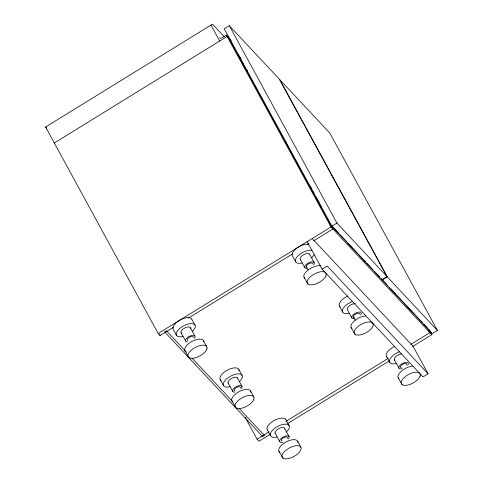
<?xml version="1.0" encoding="UTF-8"?>
<svg xmlns="http://www.w3.org/2000/svg" width="483" height="483" viewBox="0 0 483 483"><rect width="100%" height="100%" fill="white"/><g stroke="black" fill="none" stroke-linecap="round" stroke-linejoin="round"><path stroke-width="0.72" d="M207.05 348.02L206.646 349.559M420.331 375.068L419.926 376.607M253.696 399.821L254.094 398.282A10.62 4.824 -28.6 0 0 243.559 397.068A10.62 4.824 -28.6 0 0 235.136 407.03L235.825 407.688M325.832 276.083L326.236 274.543A10.62 4.824 -28.6 0 0 315.695 273.33A10.62 4.824 -28.6 0 0 307.279 283.298M173.355 327.365L160.096 335.54L158.195 333.505L45.607 127.017L212.472 24.15L224.299 36.786M229.286 25.653L224.221 28.775L331.851 226.183L381.92 279.675L386.986 276.554L279.355 79.146L229.286 25.653L336.917 223.061L386.986 276.554M229.986 38.918L226.388 35.066L221.504 38.012M54.313 142.986L227.137 36.442L231.248 40.844M242.623 64.396L243.504 63.853L242.623 63.128L238.149 54.929L239.013 56.04M320.259 207.177L321.418 206.76L320.537 207.304M331.851 226.183L336.917 223.061M158.195 333.505L331.012 226.968L431.826 334.671L412.621 346.504M188.261 318.176L292.589 253.859M307.285 244.803L308.595 243.993M313.69 240.854L332.914 229.002L229.039 38.477M322.185 269.194L327.251 266.073L428.065 373.776L422.999 376.897L322.185 269.194L307.176 241.663M382.252 280.031L387.318 276.91L437.393 330.402L432.327 333.524L382.252 280.031L381.534 278.709M245.195 417.342L257.101 439.174L269.079 431.79M285.906 421.418L388.332 358.271M410.719 344.47L429.918 332.636L427.37 327.957L423.778 324.117M270.528 434.108L259.003 441.208L257.101 439.174M287.808 423.452L388.942 361.109M243.245 63.448L242.43 62.772M307.967 283.956L304.055 277.266M355.011 334.218L351.099 327.522M402.061 384.474L398.143 377.784M188.781 357.432L184.868 350.743M282.875 457.95L278.957 451.261M316.262 198.193L317.597 199.817M320.905 206.241L320.344 205.686M321.141 206.633L316.069 197.843L317.518 199.606M219.674 37.366L220.707 38.465M244.887 67.964L247.459 70.711M284.91 141.145L286.449 142.793M308.432 184.838L312.024 188.678M311.499 190.067L314.065 192.808M330.366 224.323L338.577 233.096M340.117 234.738L346.788 241.868M347.814 242.961L365.776 262.154M366.802 263.253L372.967 269.834M374.506 271.476L379.638 276.958M381.691 279.156L387.849 285.731M389.389 287.379L396.06 294.509M397.086 295.602L415.048 314.795M416.074 315.894L422.239 322.469M312.241 238.542L413.056 346.239L428.065 373.776M307.327 283.267L308.214 284.215A10.59 4.806 -28.6 0 0 317.609 283.195A10.59 4.806 -28.6 0 0 325.862 276.077M354.371 333.53L355.259 334.478M401.421 383.792L402.303 384.74A10.59 4.806 -28.6 0 0 411.703 383.719A10.59 4.806 -28.6 0 0 419.956 376.601M45.607 127.017L46.561 128.031M186.45 352.149L166.448 330.777L164.655 331.881L262.667 436.59L264.455 435.485L239.314 408.624M192.101 358.181L232.643 401.5M188.141 356.744L189.028 357.692M236.072 407.954L231.912 400.999M282.235 457.268L283.116 458.216M238.874 55.744L239.677 56.909M239.604 56.698L240.395 57.815M240.401 57.93L241.132 59.041M318.321 200.843L319.052 201.948M437.393 330.402L329.762 133L279.693 79.508L387.318 276.91M428.94 329.376L431.826 334.671M226.388 35.066L331.012 226.968M394.345 359.763L398.91 368.124M210.98 25.068L219.687 41.037M386.406 356.261L389.684 362.268M353.496 316.993L355.271 320.241M351.865 317.868L347.301 309.5A5.307 2.409 -28.6 0 1 349.704 305.57A5.307 2.409 -28.6 0 1 355.47 303.747M339.362 305.999L342.634 312.006M309.585 254.233L314.149 262.601M306.451 266.731L308.22 269.979M300.257 259.238L304.815 267.606M295.59 261.744L292.318 255.736A10.62 4.824 -28.6 0 1 297.117 247.882A10.62 4.824 -28.6 0 1 308.649 244.229M285.882 419.721L289.16 425.728M297.619 441.251L300.891 447.252M284.493 428.234L289.051 436.596M275.159 433.239L279.723 441.601M238.837 369.459L242.11 375.466M250.574 390.989L253.847 396.996M267.22 429.737L270.498 435.744M237.449 377.972L242.007 386.334M228.115 382.977L232.673 391.345M191.793 319.203L195.066 325.204M203.53 340.726L206.802 346.734M220.176 379.475L223.448 385.482M190.399 327.709L194.963 336.071M181.071 332.715L185.629 341.083M176.404 335.22L173.131 329.213A10.62 4.824 -28.6 0 1 180.292 319.897A10.62 4.824 -28.6 0 1 191.817 319.185M159.372 334.218L160.096 335.54M235.064 390.952A3.453 1.57 -28.6 0 1 234.847 388.815A3.453 1.57 -28.6 0 1 238.759 386.72A3.453 1.57 -28.6 0 1 240.329 388.127M234.816 392.136A5.307 2.409 -28.6 0 1 233.259 389.099A5.307 2.409 -28.6 0 1 239.882 385.543A5.307 2.409 -28.6 0 1 241.409 388.592M228.544 383.46A5.307 2.409 -28.6 0 1 231.695 378.322A5.307 2.409 -28.6 0 1 237.582 378.612M230.017 386.708A10.62 4.824 -28.6 0 1 224.209 381.564A10.62 4.824 -28.6 0 1 238.554 373.86A10.62 4.824 -28.6 0 1 239.333 381.703M221.039 380.435A10.62 4.824 -28.6 0 1 227.336 370.159A10.62 4.824 -28.6 0 1 239.103 370.739M253.678 399.785A10.62 4.824 -28.6 0 1 245.4 406.928A10.62 4.824 -28.6 0 1 235.988 407.942M231.888 401.017A10.62 4.824 -28.6 0 1 240.317 391.067A10.62 4.824 -28.6 0 1 250.84 392.268M354.25 317.476A3.453 1.57 -28.6 0 1 355.428 314.192A3.453 1.57 -28.6 0 1 359.648 314.149M354.003 318.659A5.307 2.409 -28.6 0 1 352.451 315.622A5.307 2.409 -28.6 0 1 359.068 312.066A5.307 2.409 -28.6 0 1 360.596 315.115M349.203 313.232A10.62 4.824 -28.6 0 1 342.489 310.008A10.62 4.824 -28.6 0 1 352.264 301.549M340.225 306.959A10.62 4.824 -28.6 0 1 347.742 296.079M354.323 333.56A10.62 4.824 -28.6 0 1 362.745 323.592A10.62 4.824 -28.6 0 1 373.268 324.811L372.882 326.345A10.62 4.824 -28.6 0 1 364.587 333.451A10.62 4.824 -28.6 0 1 355.174 334.465M351.962 328.488A10.62 4.824 -28.6 0 1 353.852 321.316A10.62 4.824 -28.6 0 1 365.48 315.924M187.543 340.515A3.453 1.57 -28.6 0 1 189.59 337.176A3.453 1.57 -28.6 0 1 193.417 337.363M187.766 341.873A5.307 2.409 -28.6 0 1 186.215 338.837A5.307 2.409 -28.6 0 1 192.838 335.28A5.307 2.409 -28.6 0 1 194.365 338.329M181.499 333.198A5.307 2.409 -28.6 0 1 184.651 328.06A5.307 2.409 -28.6 0 1 190.537 328.349M182.966 336.446A10.62 4.824 -28.6 0 1 177.164 331.302A10.62 4.824 -28.6 0 1 191.503 323.598A10.62 4.824 -28.6 0 1 192.282 331.441M188.092 356.774A10.62 4.824 -28.6 0 1 196.509 346.806A10.62 4.824 -28.6 0 1 207.038 348.026M185.726 351.702A10.62 4.824 -28.6 0 1 192.023 341.427A10.62 4.824 -28.6 0 1 203.796 342.006M206.676 349.553A10.59 4.806 -28.6 0 1 198.422 356.671A10.59 4.806 -28.6 0 1 189.034 357.686M281.637 441.039A3.453 1.57 -28.6 0 1 284.082 437.495A3.453 1.57 -28.6 0 1 287.373 438.389M283.002 442.217A5.307 2.409 -28.6 0 1 279.929 439.928A5.307 2.409 -28.6 0 1 286.564 435.835A5.307 2.409 -28.6 0 1 288.46 438.854M275.594 433.722A5.307 2.409 -28.6 0 1 278.739 428.584A5.307 2.409 -28.6 0 1 284.626 428.874M277.061 436.97A10.62 4.824 -28.6 0 1 271.253 431.826A10.62 4.824 -28.6 0 1 285.598 424.122A10.62 4.824 -28.6 0 1 286.377 431.965M267.196 429.749A10.62 4.824 -28.6 0 1 274.38 420.421A10.62 4.824 -28.6 0 1 285.906 419.709M282.187 457.292A10.62 4.824 -28.6 0 1 290.603 447.33A10.62 4.824 -28.6 0 1 301.126 448.544L300.74 450.084A10.59 4.806 -28.6 0 1 292.517 457.196A10.59 4.806 -28.6 0 1 283.129 458.204M279.82 452.221A10.62 4.824 -28.6 0 1 286.117 441.951A10.62 4.824 -28.6 0 1 297.89 442.525M401.301 367.738A3.453 1.57 -28.6 0 1 401.077 365.601A3.453 1.57 -28.6 0 1 404.989 363.5A3.453 1.57 -28.6 0 1 406.559 364.913M402.188 368.74A5.307 2.409 -28.6 0 1 399.115 366.452A5.307 2.409 -28.6 0 1 405.75 362.359A5.307 2.409 -28.6 0 1 407.646 365.377M394.78 360.246A5.307 2.409 -28.6 0 1 395.728 356.659A5.307 2.409 -28.6 0 1 401.542 353.961M396.247 363.494A10.62 4.824 -28.6 0 1 389.533 360.27A10.62 4.824 -28.6 0 1 399.314 351.811M387.269 357.221A10.62 4.824 -28.6 0 1 394.786 346.335M401.373 383.816A10.62 4.824 -28.6 0 1 409.789 373.854A10.62 4.824 -28.6 0 1 420.313 375.074M399.006 378.75A10.62 4.824 -28.6 0 1 400.902 371.578A10.62 4.824 -28.6 0 1 412.53 366.186M306.729 267.045A3.453 1.57 -28.6 0 1 308.776 263.7A3.453 1.57 -28.6 0 1 312.604 263.893M306.959 268.397A5.307 2.409 -28.6 0 1 305.401 265.36A5.307 2.409 -28.6 0 1 312.024 261.804A5.307 2.409 -28.6 0 1 313.552 264.859M300.686 259.721A5.307 2.409 -28.6 0 1 303.837 254.583A5.307 2.409 -28.6 0 1 309.724 254.873M314.107 254.553A10.62 4.824 -28.6 0 1 311.469 257.964M302.153 262.969A10.62 4.824 -28.6 0 1 296.755 257.264A10.62 4.824 -28.6 0 1 311.921 250.23M304.912 278.226A10.62 4.824 -28.6 0 1 307.78 270.214A10.62 4.824 -28.6 0 1 320.386 265.753"/></g></svg>
